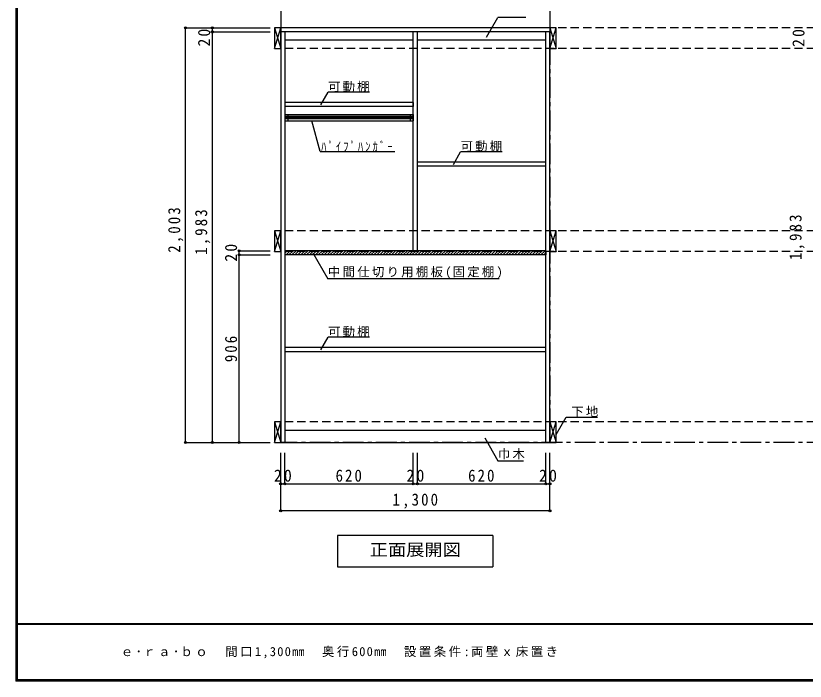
# Model space of a CAD drawing. Units: millimetres at full size, sheet at 1:20. Extents: x -3922 to 3878, y -2932 to 2722.
# Drawn here: x -3922 to -111, y -2864 to 350 of the extents above; entities that cross this region are included whole.
import ezdxf
from ezdxf.enums import TextEntityAlignment as Align

# ---------------------------------------------------------------- set-up
doc = ezdxf.new("R2010")
doc.units = ezdxf.units.MM
doc.header["$LTSCALE"] = 20
doc.header["$PDMODE"] = 32
doc.header["$PDSIZE"] = 10
doc.linetypes.add('CHAIN1', pattern=[8, 5, -1, 1, -1])
doc.linetypes.add('DASHED2', pattern=[3, 2, -1])
for name, color, linetype in [('0-2_本体', 2, 'Continuous'), ('0-3_固定棚', 2, 'Continuous'), ('0-4_可動棚', 3, 'Continuous'), ('0-6_ﾊﾟｲﾌﾟﾊﾝｶﾞｰ', 4, 'Continuous'), ('0-7_桟木・巾木', 2, 'Continuous'), ('0-8_引き出し', 7, 'Continuous'), ('0-A_文字', 7, 'Continuous'), ('0-B_寸法', 4, 'Continuous'), ('0-C_ハッチ', 4, 'Continuous'), ('F-1_枠', 6, 'Continuous'), ('F-A_文字', 7, 'Continuous')]:
    doc.layers.add(name, color=color, linetype=linetype)
doc.styles.add('ＭＳ ゴシック', font='')
doc.styles.get('ＭＳ ゴシック').set_extended_font_data('MS Gothic')

msp = doc.modelspace()

# ---------------------------------------------------------------- linework, layer by layer
at = {"layer": '0-2_本体', "color": 3}
for p, q in [((-2643.06, 271.73), (-2643.06, 291.73)), ((-1343.06, 291.73), (-2643.06, 291.73)), ((-2643.06, 271.73), (-2643.06, -1711.27)), ((-1343.06, 271.73), (-2643.06, 271.73)), ((-2623.06, 271.73), (-2623.06, -1711.27)), ((-2003.06, -785.27), (-2003.06, 271.73)), ((-1983.06, -785.27), (-1983.06, 271.73)), ((-1363.06, -1711.27), (-1363.06, 271.73)), ((-1343.06, 291.73), (-1343.06, 271.73)), ((-1343.06, -1711.27), (-1343.06, 271.73)), ((-2643.06, -1711.27), (-1343.06, -1711.27))]:
    msp.add_line(p, q, dxfattribs=at)
at = {"layer": '0-3_固定棚', "color": 3}
for p, q in [((-2623.06, -785.27), (-2623.06, -805.27)), ((-1363.06, -785.27), (-2623.06, -785.27)), ((-1363.06, -785.27), (-1363.06, -805.27)), ((-1363.06, -805.27), (-2623.06, -805.27))]:
    msp.add_line(p, q, dxfattribs=at)
at = {"layer": '0-4_可動棚'}
for p, q in [((-2622.06, -88.77), (-2622.06, -68.77)), ((-2004.06, -68.77), (-2622.06, -68.77)), ((-2004.06, -68.77), (-2004.06, -88.77)), ((-2004.06, -88.77), (-2622.06, -88.77)), ((-1982.06, -376.77), (-1982.06, -356.77)), ((-1364.06, -356.77), (-1982.06, -356.77)), ((-1364.06, -376.77), (-1982.06, -376.77)), ((-1364.06, -356.77), (-1364.06, -376.77)), ((-2622.06, -1272.77), (-2622.06, -1252.77)), ((-1364.06, -1252.77), (-2622.06, -1252.77)), ((-1364.06, -1252.77), (-1364.06, -1272.77)), ((-1364.06, -1272.77), (-2622.06, -1272.77))]:
    msp.add_line(p, q, dxfattribs=at)
at = {"layer": '0-6_ﾊﾟｲﾌﾟﾊﾝｶﾞｰ', "color": 3}
for p, q in [((-2623.06, -127.27), (-2623.06, -157.27)), ((-2623.06, -127.27), (-2003.06, -127.27)), ((-2003.06, -127.27), (-2003.06, -157.27)), ((-2623.06, -157.27), (-2003.06, -157.27))]:
    msp.add_line(p, q, dxfattribs=at)
at = {"layer": '0-6_ﾊﾟｲﾌﾟﾊﾝｶﾞｰ'}
for p, q in [((-2003.06, -136.27), (-2623.06, -136.27)), ((-2003.06, -140.27), (-2623.06, -140.27)), ((-2003.06, -144.27), (-2623.06, -144.27)), ((-2003.06, -148.27), (-2623.06, -148.27))]:
    msp.add_line(p, q, dxfattribs=at)
at = {"layer": '0-6_ﾊﾟｲﾌﾟﾊﾝｶﾞｰ', "color": 7}
for p, q in [((-2608.06, -127.27), (-2608.06, -157.27)), ((-2018.06, -127.27), (-2018.06, -157.27))]:
    msp.add_line(p, q, dxfattribs=at)
at = {"layer": '0-7_桟木・巾木', "color": 7}
for p, q in [((-2003.06, 231.73), (-2623.06, 231.73)), ((-1363.06, 231.73), (-1983.06, 231.73)), ((-2623.06, -1651.27), (-1363.06, -1651.27))]:
    msp.add_line(p, q, dxfattribs=at)
at = {"layer": '0-8_引き出し'}
for p, q in [((-2673.06, 291.73), (-2643.06, 191.73)), ((-2673.06, 191.73), (-2643.06, 291.73)), ((-1343.06, 291.73), (-1313.06, 191.73)), ((-1343.06, 191.73), (-1313.06, 291.73)), ((-2673.06, -688.27), (-2643.06, -788.27)), ((-2673.06, -788.27), (-2643.06, -688.27)), ((-1343.06, -688.27), (-1313.06, -788.27)), ((-1343.06, -788.27), (-1313.06, -688.27)), ((-2673.06, -1611.27), (-2643.06, -1711.27)), ((-2673.06, -1711.27), (-2643.06, -1611.27)), ((-1343.06, -1611.27), (-1313.06, -1711.27)), ((-1343.06, -1711.27), (-1313.06, -1611.27))]:
    msp.add_line(p, q, dxfattribs=at)
at = {"layer": '0-8_引き出し', "color": 3}
for points in [[(-2643.06, 191.73), (-2643.06, 291.73), (-2673.06, 291.73), (-2673.06, 191.73)], [(-1313.06, 191.73), (-1313.06, 291.73), (-1343.06, 291.73), (-1343.06, 191.73)], [(-2643.06, -788.27), (-2643.06, -688.27), (-2673.06, -688.27), (-2673.06, -788.27)], [(-1313.06, -788.27), (-1313.06, -688.27), (-1343.06, -688.27), (-1343.06, -788.27)], [(-2643.06, -1711.27), (-2643.06, -1611.27), (-2673.06, -1611.27), (-2673.06, -1711.27)], [(-1313.06, -1711.27), (-1313.06, -1611.27), (-1343.06, -1611.27), (-1343.06, -1711.27)]]:
    msp.add_lwpolyline(points, close=True, dxfattribs=at)
at = {"layer": '0-A_文字', "linetype": 'CHAIN1'}
for p, q in [((-2643.06, 1972.73), (-2643.06, -1711.27)), ((-1343.06, 1972.73), (-1343.06, -1711.27)), ((2396.94, -1711.27), (-2643.06, -1711.27))]:
    msp.add_line(p, q, dxfattribs=at)
at = {"layer": '0-A_文字'}
for p, q in [((-1648.68, 246.66), (-1593.85, 341.62)), ((-1459.26, 341.62), (-1593.85, 341.62)), ((-2449.33, -79.83), (-2414.32, -19.18)), ((-2214.32, -19.18), (-2414.32, -19.18)), ((-2452.88, -305.57), (-2492.62, -157.27)), ((-2452.88, -305.57), (-2092.39, -305.57)), ((-1809.33, -367.83), (-1774.32, -307.18)), ((-1574.32, -307.18), (-1774.32, -307.18)), ((-2487.13, -795.59), (-2415.03, -920.47)), ((-1587.46, -920.47), (-2415.03, -920.47)), ((-2449.33, -1263.83), (-2414.32, -1203.18)), ((-2214.32, -1203.18), (-2414.32, -1203.18)), ((-1313.06, -1672.95), (-1264.29, -1588.48)), ((-1264.29, -1588.48), (-1113.76, -1588.48)), ((-1658.06, -1689.03), (-1593.85, -1800.25)), ((-1593.85, -1800.25), (-1470.09, -1800.25)), ((-1618.06, -2161.27), (-1618.06, -2311.27)), ((-2368.06, -2311.27), (-1618.06, -2311.27))]:
    msp.add_line(p, q, dxfattribs=at)
msp.add_lwpolyline([(-1618.06, -2161.27), (-2368.06, -2161.27), (-2368.06, -2311.27)], dxfattribs=at)
at = {"layer": '0-B_寸法'}
for p, q in [((-3103.06, 291.73), (-2693.06, 291.73)), ((-3103.06, -1711.27), (-3103.06, 291.73)), ((-2973.06, 271.73), (-2973.06, 291.73)), ((-2973.06, 291.73), (-2843.06, 291.73)), ((-2973.06, 271.73), (-2693.06, 271.73)), ((-2973.06, -1711.27), (-2973.06, 271.73)), ((-2843.06, -805.27), (-2843.06, -785.27)), ((-2843.06, -785.27), (-2693.06, -785.27)), ((-2843.06, -1711.27), (-2843.06, -805.27)), ((-2843.06, -805.27), (-2693.06, -805.27)), ((-3103.06, -1711.27), (-2693.06, -1711.27)), ((-2973.06, -1711.27), (-2843.06, -1711.27)), ((-2843.06, -1711.27), (-2693.06, -1711.27)), ((-2643.06, -1911.27), (-2643.06, -1761.27)), ((-2623.06, -1911.27), (-2623.06, -1761.27)), ((-2003.06, -1911.27), (-2003.06, -1761.27)), ((-1983.06, -1911.27), (-1983.06, -1761.27)), ((-1983.06, -1911.27), (-1983.06, -1761.27)), ((-1363.06, -1911.27), (-1363.06, -1761.27)), ((-1343.06, -1911.27), (-1343.06, -1761.27)), ((-2643.06, -1911.27), (-2623.06, -1911.27)), ((-2643.06, -2041.27), (-2643.06, -1911.27)), ((-2623.06, -1911.27), (-2003.06, -1911.27)), ((-2003.06, -1911.27), (-1983.06, -1911.27)), ((-1983.06, -1911.27), (-1363.06, -1911.27)), ((-1363.06, -1911.27), (-1343.06, -1911.27)), ((-1343.06, -2041.27), (-1343.06, -1911.27)), ((-1343.06, -2041.27), (-2643.06, -2041.27))]:
    msp.add_line(p, q, dxfattribs=at)
at = {"layer": '0-B_寸法', "linetype": 'DASHED2'}
for p, q in [((2396.94, 291.73), (-2643.06, 291.73)), ((2396.94, 191.73), (-2643.06, 191.73)), ((2396.94, -688.27), (-2643.06, -688.27)), ((2396.94, -788.27), (-2643.06, -788.27)), ((2396.94, -1611.27), (-2643.06, -1611.27))]:
    msp.add_line(p, q, dxfattribs=at)
at = {"layer": '0-B_寸法', "color": 7}
for p in [(-3103.06, 291.73), (-2973.06, 291.73), (-2973.06, 271.73), (-2843.06, -785.27), (-2843.06, -805.27), (-3103.06, -1711.27), (-2973.06, -1711.27), (-2843.06, -1711.27), (-2643.06, -1911.27), (-2623.06, -1911.27), (-2003.06, -1911.27), (-1983.06, -1911.27), (-1363.06, -1911.27), (-1343.06, -1911.27), (-2643.06, -2041.27), (-1343.06, -2041.27)]:
    msp.add_point(p, dxfattribs=at)
at = {"layer": '0-C_ハッチ'}
for p, q in [((-2623.06, -797.01), (-2611.32, -785.27)), ((-2617.18, -805.27), (-2597.18, -785.27)), ((-2603.03, -805.27), (-2583.03, -785.27)), ((-2588.89, -805.27), (-2568.89, -785.27)), ((-2574.75, -805.27), (-2554.75, -785.27)), ((-2560.61, -805.27), (-2540.61, -785.27)), ((-2546.47, -805.27), (-2526.47, -785.27)), ((-2532.32, -805.27), (-2512.32, -785.27)), ((-2518.18, -805.27), (-2498.18, -785.27)), ((-2504.04, -805.27), (-2484.04, -785.27)), ((-2489.9, -805.27), (-2469.9, -785.27)), ((-2475.76, -805.27), (-2455.76, -785.27)), ((-2461.61, -805.27), (-2441.61, -785.27)), ((-2447.47, -805.27), (-2427.47, -785.27)), ((-2433.33, -805.27), (-2413.33, -785.27)), ((-2419.19, -805.27), (-2399.19, -785.27)), ((-2405.04, -805.27), (-2385.04, -785.27)), ((-2390.9, -805.27), (-2370.9, -785.27)), ((-2376.76, -805.27), (-2356.76, -785.27)), ((-2362.62, -805.27), (-2342.62, -785.27)), ((-2348.48, -805.27), (-2328.48, -785.27)), ((-2334.33, -805.27), (-2314.33, -785.27)), ((-2320.19, -805.27), (-2300.19, -785.27)), ((-2306.05, -805.27), (-2286.05, -785.27)), ((-2291.91, -805.27), (-2271.91, -785.27)), ((-2277.77, -805.27), (-2257.77, -785.27)), ((-2263.62, -805.27), (-2243.62, -785.27)), ((-2249.48, -805.27), (-2229.48, -785.27)), ((-2235.34, -805.27), (-2215.34, -785.27)), ((-2221.2, -805.27), (-2201.2, -785.27)), ((-2207.05, -805.27), (-2187.05, -785.27)), ((-2192.91, -805.27), (-2172.91, -785.27)), ((-2178.77, -805.27), (-2158.77, -785.27)), ((-2164.63, -805.27), (-2144.63, -785.27)), ((-2150.49, -805.27), (-2130.49, -785.27)), ((-2136.34, -805.27), (-2116.34, -785.27)), ((-2122.2, -805.27), (-2102.2, -785.27)), ((-2108.06, -805.27), (-2088.06, -785.27)), ((-2093.92, -805.27), (-2073.92, -785.27)), ((-2079.78, -805.27), (-2059.78, -785.27)), ((-2065.63, -805.27), (-2045.63, -785.27)), ((-2051.49, -805.27), (-2031.49, -785.27)), ((-2037.35, -805.27), (-2017.35, -785.27)), ((-2023.21, -805.27), (-2003.21, -785.27)), ((-2009.06, -805.27), (-1989.06, -785.27)), ((-1994.92, -805.27), (-1974.92, -785.27)), ((-1980.78, -805.27), (-1960.78, -785.27)), ((-1966.64, -805.27), (-1946.64, -785.27)), ((-1952.5, -805.27), (-1932.5, -785.27)), ((-1938.35, -805.27), (-1918.35, -785.27)), ((-1924.21, -805.27), (-1904.21, -785.27)), ((-1910.07, -805.27), (-1890.07, -785.27)), ((-1895.93, -805.27), (-1875.93, -785.27)), ((-1881.79, -805.27), (-1861.79, -785.27)), ((-1867.64, -805.27), (-1847.64, -785.27)), ((-1853.5, -805.27), (-1833.5, -785.27)), ((-1839.36, -805.27), (-1819.36, -785.27)), ((-1825.22, -805.27), (-1805.22, -785.27)), ((-1811.07, -805.27), (-1791.07, -785.27)), ((-1796.93, -805.27), (-1776.93, -785.27)), ((-1782.79, -805.27), (-1762.79, -785.27)), ((-1768.65, -805.27), (-1748.65, -785.27)), ((-1754.51, -805.27), (-1734.51, -785.27)), ((-1740.36, -805.27), (-1720.36, -785.27)), ((-1726.22, -805.27), (-1706.22, -785.27)), ((-1712.08, -805.27), (-1692.08, -785.27)), ((-1697.94, -805.27), (-1677.94, -785.27)), ((-1683.8, -805.27), (-1663.8, -785.27)), ((-1669.65, -805.27), (-1649.65, -785.27)), ((-1655.51, -805.27), (-1635.51, -785.27)), ((-1641.37, -805.27), (-1621.37, -785.27)), ((-1627.23, -805.27), (-1607.23, -785.27)), ((-1613.08, -805.27), (-1593.08, -785.27)), ((-1598.94, -805.27), (-1578.94, -785.27)), ((-1584.8, -805.27), (-1564.8, -785.27)), ((-1570.66, -805.27), (-1550.66, -785.27)), ((-1556.52, -805.27), (-1536.52, -785.27)), ((-1542.37, -805.27), (-1522.37, -785.27)), ((-1528.23, -805.27), (-1508.23, -785.27)), ((-1514.09, -805.27), (-1494.09, -785.27)), ((-1499.95, -805.27), (-1479.95, -785.27)), ((-1485.81, -805.27), (-1465.81, -785.27)), ((-1471.66, -805.27), (-1451.66, -785.27)), ((-1457.52, -805.27), (-1437.52, -785.27)), ((-1443.38, -805.27), (-1423.38, -785.27)), ((-1429.24, -805.27), (-1409.24, -785.27)), ((-1415.09, -805.27), (-1395.09, -785.27)), ((-1400.95, -805.27), (-1380.95, -785.27)), ((-1386.81, -805.27), (-1366.81, -785.27)), ((-1372.67, -805.27), (-1363.06, -795.66))]:
    msp.add_line(p, q, dxfattribs=at)
at = {"layer": 'F-1_枠'}
for p, q in [((-3922.03, 2722.29), (-3922.03, -2864.37)), ((-3918.7, 2722.29), (-3918.7, -2864.37)), ((-3915.36, 2722.29), (-3915.36, -2864.37)), ((3877.97, -2587.71), (-3922.03, -2587.71)), ((3877.97, -2591.04), (-3922.03, -2591.04)), ((3877.97, -2857.71), (-3922.03, -2857.71)), ((3877.97, -2861.04), (-3922.03, -2861.04)), ((3877.97, -2864.37), (-3922.03, -2864.37))]:
    msp.add_line(p, q, dxfattribs=at)

# ---------------------------------------------------------------- texts
at = {"layer": '0-A_文字', "style": 'ＭＳ ゴシック', "width": 1.1}
msp.add_text('正面展開図', height=58.65, dxfattribs=at).set_placement((-2213.06, -2276.27), align=Align.BOTTOM_LEFT)
at = {"layer": '0-A_文字', "char_height": 43.99, "attachment_point": 7, "style": 'ＭＳ ゴシック'}
for s, insert in [('\\T1.17;可動棚', (-2414.32, -19.18)), ('\\T1.39;\\W0.85;ﾊﾟｲﾌﾟﾊﾝｶﾞｰ', (-2447.54, -305.57)), ('\\T1.17;可動棚', (-1774.32, -307.18)), ('\\T1.18;中間仕切り用棚板(固定棚)', (-2415.03, -920.47)), ('\\T1.17;可動棚', (-2414.32, -1203.18)), ('\\T1.17;下地', (-1239.79, -1588.48)), ('\\T1.17;巾木', (-1593.85, -1793.14))]:
    msp.add_mtext(s, dxfattribs=dict(at, insert=insert))
at = {"layer": '0-B_寸法', "color": 7, "char_height": 58.65, "attachment_point": 7, "rotation": 90, "style": 'ＭＳ ゴシック'}
for s, insert in [('\\T1.27;\\W0.95;20', (-2983.06, 201.26)), ('\\T1.27;\\W0.95;20', (-113.06, 199.49)), ('\\T1.28;\\W0.9;2,003', (-3113.06, -794.77)), ('\\T1.28;\\W0.9;1,983', (-2983.06, -804.77)), ('\\T1.28;\\W0.9;1,983', (-113.06, -829.77)), ('\\T1.27;\\W0.95;20', (-2853.06, -837.77)), ('\\T1.27;\\W0.9;906', (-2853.06, -1323.27))]:
    msp.add_mtext(s, dxfattribs=dict(at, insert=insert))
at = {"layer": '0-B_寸法', "color": 7, "char_height": 58.65, "attachment_point": 7, "style": 'ＭＳ ゴシック'}
for s, insert in [('\\T1.27;\\W0.95;20', (-2675.56, -1901.27)), ('\\T1.27;\\W0.9;620', (-2378.06, -1901.27)), ('\\T1.27;\\W0.95;20', (-2035.56, -1901.27)), ('\\T1.27;\\W0.9;620', (-1738.06, -1901.27)), ('\\T1.27;\\W0.95;20', (-1395.56, -1901.27)), ('\\T1.28;\\W0.9;1,300', (-2103.06, -2031.27))]:
    msp.add_mtext(s, dxfattribs=dict(at, insert=insert))
at = {"layer": 'F-A_文字', "insert": (-3415.36, -2754.37), "char_height": 43.99, "attachment_point": 7, "style": 'ＭＳ ゴシック'}
msp.add_mtext('\\T1.2;ｅ･ｒａ･ｂｏ\u3000間口1,300㎜\u3000奥行600㎜\u3000設置条件:両壁ｘ床置き', dxfattribs=at)

doc.saveas('drawing.dxf')
